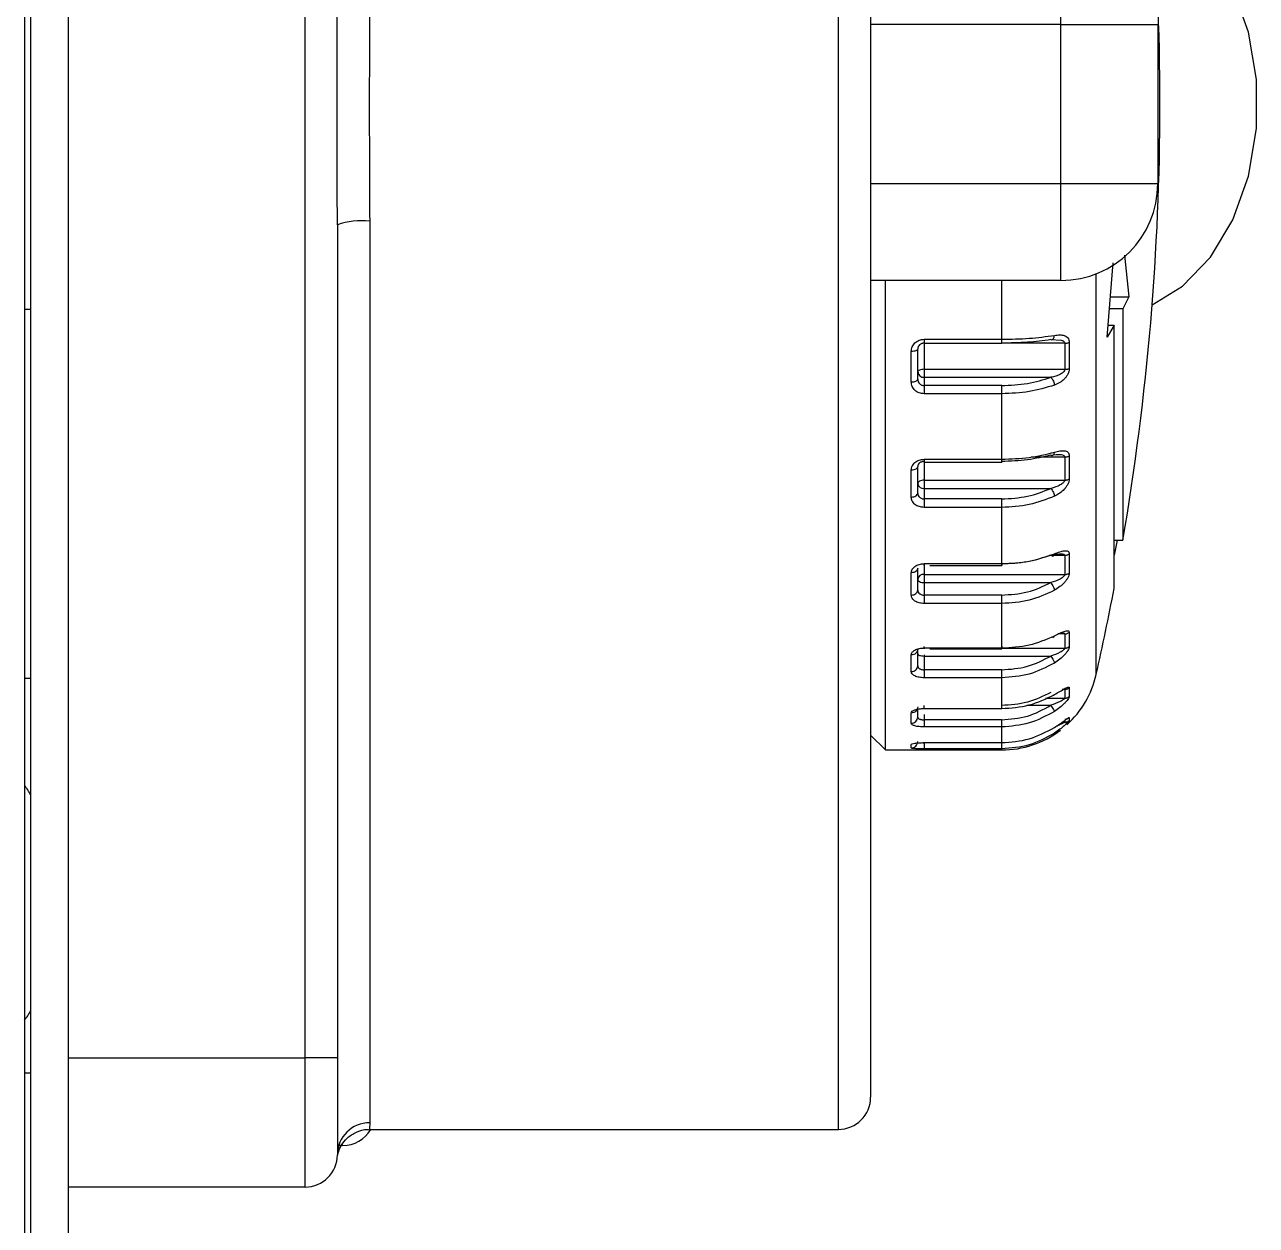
# Model space of a CAD drawing. Header units: millimetres. Extents: x 0 to 279, y 0 to 216.
# Drawn here: x 177.62 to 185.25, y 160.76 to 168.19 of the extents above; entities that cross this region are included whole.
import ezdxf

# ---------------------------------------------------------------- set-up
doc = ezdxf.new("R2010")
doc.units = ezdxf.units.MM

msp = doc.modelspace()

# ---------------------------------------------------------------- linework, layer by layer
at = {"color": 7, "linetype": 'Continuous', "lineweight": 25}
for p, q in [((177.6208, 205.2084), (177.6208, 155.6174)), ((177.6567, 205.2084), (177.6567, 155.6174)), ((177.8904, 205.2084), (177.8904, 155.6174)), ((182.8592, 173.8511), (182.8592, 161.5511)), ((179.3572, 161.7939), (179.3572, 173.6083)), ((184.0372, 168.1933), (184.0372, 168.7933)), ((184.0372, 168.1933), (184.6372, 168.1933)), ((184.0372, 167.2089), (184.0372, 168.1933)), ((184.6372, 168.1933), (184.6372, 167.2089)), ((184.0372, 167.2089), (184.6372, 167.2089)), ((184.0372, 166.6089), (184.0372, 167.2089)), ((179.5572, 166.9536), (179.5572, 161.7939)), ((179.7572, 166.9764), (179.7572, 161.3926)), ((184.3231, 166.2579), (184.3605, 166.7176)), ((184.4312, 166.7661), (184.4568, 166.5069)), ((184.0372, 166.6089), (182.8592, 166.6089)), ((182.9504, 163.7011), (182.9504, 166.6089)), ((184.3433, 166.5069), (184.4568, 166.5069)), ((184.4568, 166.5069), (184.4209, 166.4329)), ((177.6208, 166.4311), (177.6567, 166.4311)), ((184.4209, 166.4329), (184.3373, 166.4329)), ((184.4209, 166.4329), (184.4209, 165.0011)), ((184.3666, 166.3318), (184.3231, 166.2579)), ((184.3291, 166.3318), (184.3666, 166.3318)), ((184.3666, 164.7011), (184.3666, 166.3318)), ((183.1504, 165.9977), (183.1504, 166.1842)), ((183.1904, 166.2446), (183.6704, 166.2446)), ((183.1904, 166.2204), (183.6704, 166.2204)), ((183.1904, 166.2198), (183.1904, 166.0586)), ((183.9753, 166.2424), (184.0391, 166.2396)), ((184.0613, 166.2198), (184.0613, 166.0586)), ((184.0892, 166.2251), (184.0892, 166.0627)), ((183.1104, 165.9805), (183.1104, 166.1689)), ((183.1904, 166.0586), (184.0613, 166.0586)), ((183.1904, 166.0586), (183.1904, 166.0092)), ((183.1904, 166.0092), (183.1904, 165.9583)), ((183.1904, 166.0092), (183.9753, 166.0092)), ((183.6704, 165.9583), (183.1904, 165.9583)), ((183.6704, 165.9072), (183.1904, 165.9072)), ((183.6704, 165.5019), (183.6704, 165.9072)), ((183.1904, 165.5019), (183.6704, 165.5019)), ((184.0613, 165.5154), (184.0613, 165.3726)), ((184.0892, 165.5226), (184.0892, 165.3788)), ((183.1104, 165.2673), (183.1104, 165.4342)), ((183.1504, 165.2917), (183.1504, 165.4569)), ((183.1901, 165.4839), (183.6713, 165.4839)), ((183.1904, 165.3726), (184.0613, 165.3726)), ((183.1904, 165.3726), (183.1904, 165.3213)), ((183.1904, 165.3213), (183.1904, 165.2558)), ((183.1904, 165.3213), (183.9753, 165.3213)), ((183.6704, 165.2558), (183.1904, 165.2558)), ((183.6704, 165.2031), (183.1904, 165.2031)), ((183.6704, 164.8553), (183.6704, 165.2031)), ((184.3666, 165.0011), (184.4209, 165.0011)), ((184.3846, 165.0011), (184.3666, 164.9085)), ((184.0613, 164.9065), (184.0613, 164.7884)), ((184.0892, 164.9154), (184.0892, 164.7964)), ((183.1504, 164.6909), (183.1504, 164.8276)), ((183.1904, 164.8553), (183.6704, 164.8553)), ((183.2254, 164.8437), (183.6713, 164.8437)), ((183.1104, 164.6605), (183.1104, 164.7985)), ((183.1904, 164.7884), (184.0613, 164.7884)), ((183.1904, 164.7884), (183.1904, 164.7375)), ((183.1904, 164.7375), (183.1904, 164.6603)), ((183.1904, 164.7375), (183.9753, 164.7375)), ((183.6704, 164.6603), (183.1904, 164.6603)), ((183.6704, 164.6081), (183.1904, 164.6081)), ((183.6704, 164.333), (183.6704, 164.6081)), ((184.0892, 164.4299), (184.0892, 164.341)), ((184.0613, 164.4197), (184.0613, 164.3315)), ((183.1104, 164.1866), (183.1104, 164.2897)), ((183.1504, 164.2217), (183.1504, 164.3238)), ((183.1904, 164.333), (183.6704, 164.333)), ((183.1904, 164.2831), (183.1904, 164.1976)), ((183.1904, 164.2831), (183.9753, 164.2831)), ((183.2254, 164.3267), (183.6713, 164.3267)), ((177.6208, 164.1451), (177.6567, 164.1451)), ((183.6704, 164.1976), (183.1904, 164.1976)), ((183.6704, 164.1484), (183.1904, 164.1484)), ((183.6704, 163.958), (183.6704, 164.1484)), ((184.0613, 164.0763), (184.0613, 164.0218)), ((184.0892, 164.0873), (184.0892, 164.0324)), ((183.1104, 163.8663), (183.1104, 163.93)), ((183.1504, 163.9046), (183.1504, 163.9536)), ((183.1904, 163.958), (183.6704, 163.958)), ((184.0892, 163.9027), (184.0892, 163.8842)), ((183.6704, 163.888), (183.1904, 163.888)), ((183.6704, 163.8439), (183.1904, 163.8439)), ((183.6704, 163.7466), (183.6704, 163.8439)), ((182.8592, 163.7923), (182.9504, 163.7011)), ((183.1823, 163.7463), (183.1904, 163.7463)), ((183.1904, 163.7466), (183.6704, 163.7466)), ((183.6704, 163.7451), (183.1904, 163.7451)), ((182.9504, 163.7011), (183.6704, 163.7011)), ((183.1104, 163.7136), (183.1104, 163.7351)), ((183.6704, 163.708), (183.1904, 163.708)), ((177.8904, 161.7939), (179.3572, 161.7939)), ((179.5572, 161.7939), (179.3572, 161.7939)), ((179.3572, 160.9939), (179.3572, 161.7939)), ((179.5572, 161.7939), (179.5572, 161.1939)), ((177.6208, 161.7011), (177.6567, 161.7011)), ((179.7551, 161.3511), (182.6592, 161.3511)), ((179.5904, 161.2511), (179.5572, 161.2511)), ((179.3572, 160.9939), (177.8904, 160.9939))]:
    msp.add_line(p, q, dxfattribs=at)
at = {"color": 8, "linetype": 'Continuous', "lineweight": 25}
for p, q in [((182.6592, 161.3511), (182.6592, 174.0511)), ((184.0372, 168.1933), (182.8592, 168.1933)), ((182.8592, 167.2089), (184.0372, 167.2089)), ((184.2556, 164.1686), (184.2556, 166.6501)), ((183.6704, 166.2446), (183.6704, 166.6089)), ((184.0613, 166.2198), (183.6704, 166.2198)), ((184.0613, 165.5154), (183.8525, 165.5154)), ((183.1904, 165.4839), (183.1904, 165.3726)), ((184.0613, 164.9065), (183.9646, 164.9065)), ((183.1904, 164.8522), (183.1904, 164.7884)), ((184.0613, 164.4197), (184.0206, 164.4197)), ((183.1904, 164.2914), (183.1904, 164.2831)), ((183.6704, 164.3315), (184.0613, 164.3315)), ((184.0613, 164.0763), (184.0446, 164.0763)), ((183.8267, 163.9782), (183.9753, 163.9782)), ((183.9421, 164.0218), (184.0613, 164.0218)), ((183.1904, 163.9204), (183.1904, 163.888)), ((184.0613, 163.8848), (184.0613, 163.8729)), ((183.1904, 163.7466), (183.1904, 163.7451)), ((183.6704, 163.7011), (183.6704, 163.708)), ((179.7572, 161.3926), (179.7551, 161.354))]:
    msp.add_line(p, q, dxfattribs=at)
at = {"color": 7, "linetype": 'Continuous', "lineweight": 25, "flags": 128}
for points in [[(184.602, 166.4574), (184.7907, 166.5726), (184.963, 166.7526), (185.1012, 166.9842), (185.1978, 167.2548), (185.2474, 167.5496), (185.2474, 167.8526), (185.1978, 168.1475), (185.1012, 168.418), (184.963, 168.6496), (184.7907, 168.8297), (184.602, 168.9448)], [(183.1904, 166.0586), (183.1826, 166.0583), (183.1751, 166.0574), (183.1682, 166.0559), (183.1621, 166.0539), (183.1571, 166.0514), (183.1534, 166.0486), (183.1512, 166.0456), (183.1504, 166.0424)], [(183.1904, 165.3726), (183.1826, 165.3722), (183.1751, 165.3709), (183.1682, 165.3687), (183.1621, 165.3658), (183.1571, 165.3622), (183.1534, 165.3581), (183.1512, 165.3537), (183.1504, 165.3491)], [(183.1504, 164.7587), (183.1512, 164.7545), (183.1534, 164.7506), (183.1571, 164.7469), (183.1621, 164.7437), (183.1682, 164.7411), (183.1751, 164.7391), (183.1826, 164.7379), (183.1904, 164.7375)], [(183.1504, 164.2968), (183.1512, 164.2942), (183.1534, 164.2916), (183.1571, 164.2892), (183.1621, 164.2871), (183.1682, 164.2854), (183.1751, 164.2842), (183.1826, 164.2834), (183.1904, 164.2831)]]:
    msp.add_lwpolyline(points, dxfattribs=at)
at = {"color": 8, "linetype": 'Continuous', "lineweight": 25, "flags": 128}
msp.add_lwpolyline([(183.1904, 166.2198), (183.1826, 166.2195), (183.1801, 166.2193)], dxfattribs=at)
at = {"color": 7, "linetype": 'Continuous', "lineweight": 25}
for centre, radius, start, end in [((168.6504, 167.7011), 16, 350.28485, 9.71515), ((184.0372, 167.2089), 0.6, 270, 0), ((179.7078, 166.5212), 0.4579, 83.81282, 109.20935), ((183.1873, 166.0462), 0.0371, 185.84057, 274.83942), ((183.1852, 165.3566), 0.0356, 192.07332, 278.35448), ((183.1859, 164.7527), 0.036, 82.86153, 170.37386), ((168.6504, 167.7011), 16, 347.2452, 349.19308), ((183.6704, 164.3011), 0.6, 312.24843, 347.2452), ((183.6704, 164.3011), 0.6, 270, 307.28432), ((177.4567, 163.336), 0.2187, 23.89506, 41.40287), ((177.4567, 162.1735), 0.2187, 318.59713, 336.10494), ((182.6592, 161.5511), 0.2, 270, 0), ((179.7565, 161.1933), 0.1993, 89.81281, 179.81158), ((179.5904, 161.4511), 0.2, 270, 330), ((179.3572, 161.1939), 0.2, 270, 0)]:
    msp.add_arc(centre, radius, start, end, dxfattribs=at)
for points, knots in [([(179.5572, 166.9536), (179.5567, 167.1851), (179.5555, 167.6835), (179.5566, 168.1819), (179.5572, 168.4487)], [0, 0, 0, 0, 0.464709, 1, 1, 1, 1]), ([(179.7572, 168.4258), (179.756, 168.1672), (179.7538, 167.6839), (179.7561, 167.2009), (179.7572, 166.9764)], [0, 0, 0, 0, 0.535205, 1, 1, 1, 1]), ([(183.6704, 166.2446), (183.7282, 166.2457), (183.8442, 166.2478), (183.946, 166.2618), (183.9971, 166.2689)], [0, 0, 0, 0, 0.498484, 1, 1, 1, 1]), ([(183.9753, 166.2424), (183.9783, 166.2419), (183.9842, 166.2411), (183.9912, 166.2474), (183.9956, 166.2571), (183.9966, 166.265), (183.9971, 166.2689)], [0, 0, 0, 0, 0.279633, 0.559107, 0.779383, 1, 1, 1, 1]), ([(183.9971, 166.2689), (184.0085, 166.2703), (184.0299, 166.2731), (184.0541, 166.2696), (184.07, 166.2625), (184.08, 166.2533), (184.0873, 166.2412), (184.0886, 166.2303), (184.0892, 166.2251)], [0, 0, 0, 0, 0.271888, 0.508742, 0.639285, 0.758136, 0.883791, 1, 1, 1, 1]), ([(183.1104, 166.1689), (183.1116, 166.1787), (183.1141, 166.1984), (183.1323, 166.2235), (183.1588, 166.241), (183.1799, 166.2434), (183.1904, 166.2446)], [0, 0, 0, 0, 0.2514355, 0.5017357, 0.7511, 1, 1, 1, 1]), ([(183.1904, 166.2204), (183.1878, 166.2202), (183.1826, 166.22), (183.1751, 166.2178), (183.168, 166.2145), (183.1602, 166.2086), (183.1544, 166.201), (183.151, 166.1921), (183.1506, 166.1869), (183.1504, 166.1842)], [0, 0, 0, 0, 0.120543, 0.243132, 0.368054, 0.495582, 0.720779, 0.853714, 1, 1, 1, 1]), ([(183.9753, 166.2424), (183.9278, 166.236), (183.8327, 166.2234), (183.7245, 166.2214), (183.6704, 166.2204)], [0, 0, 0, 0, 0.500023, 1, 1, 1, 1]), ([(184.0613, 166.2198), (184.0638, 166.22), (184.069, 166.2202), (184.0764, 166.2213), (184.0833, 166.2229), (184.0872, 166.2243), (184.0892, 166.2251)], [0, 0, 0, 0, 0.2499958, 0.4999914, 0.7499715, 1, 1, 1, 1]), ([(184.0613, 166.0586), (184.0611, 166.0573), (184.0607, 166.0545), (184.0581, 166.0485), (184.0505, 166.0387), (184.0236, 166.02), (183.9961, 166.0139), (183.9753, 166.0092)], [0, 0, 0, 0, 0.041444, 0.085883, 0.186818, 0.385252, 1, 1, 1, 1]), ([(184.0892, 166.0627), (184.0886, 166.0571), (184.0873, 166.0454), (184.08, 166.028), (184.07, 166.0118), (184.0541, 165.9938), (184.0299, 165.9749), (184.0085, 165.9659), (183.9971, 165.9611)], [0, 0, 0, 0, 0.1161829, 0.2418606, 0.3606612, 0.4912511, 0.728082, 1, 1, 1, 1]), ([(184.0613, 166.0586), (184.0638, 166.0587), (184.069, 166.0587), (184.0764, 166.0595), (184.0833, 166.0607), (184.0872, 166.062), (184.0892, 166.0627)], [0, 0, 0, 0, 0.249955, 0.5, 0.750045, 1, 1, 1, 1]), ([(183.1904, 165.9072), (183.1799, 165.9084), (183.1588, 165.9107), (183.1323, 165.9275), (183.1141, 165.9518), (183.1116, 165.9709), (183.1104, 165.9805)], [0, 0, 0, 0, 0.2489023, 0.4982709, 0.7485684, 1, 1, 1, 1]), ([(183.1504, 165.9977), (183.1506, 165.9947), (183.151, 165.989), (183.1544, 165.9793), (183.1602, 165.9709), (183.168, 165.9646), (183.1751, 165.961), (183.1826, 165.9587), (183.1878, 165.9584), (183.1904, 165.9583)], [0, 0, 0, 0, 0.14631, 0.279252, 0.504411, 0.63196, 0.75689, 0.879474, 1, 1, 1, 1]), ([(183.6704, 165.9583), (183.7245, 165.9606), (183.8327, 165.9652), (183.9278, 165.9946), (183.9753, 166.0092)], [0, 0, 0, 0, 0.499977, 1, 1, 1, 1]), ([(183.9971, 165.9611), (183.946, 165.9455), (183.8442, 165.9144), (183.7282, 165.9096), (183.6704, 165.9072)], [0, 0, 0, 0, 0.501516, 1, 1, 1, 1]), ([(183.9753, 166.0092), (183.9783, 166.0061), (183.9842, 165.9999), (183.9912, 165.9863), (183.9956, 165.9728), (183.9966, 165.965), (183.9971, 165.9611)], [0, 0, 0, 0, 0.279633, 0.559107, 0.779383, 1, 1, 1, 1]), ([(183.1104, 165.4342), (183.1116, 165.443), (183.1141, 165.4605), (183.1323, 165.4829), (183.1588, 165.4986), (183.1799, 165.5008), (183.1904, 165.5019)], [0, 0, 0, 0, 0.251436, 0.501736, 0.7511, 1, 1, 1, 1]), ([(183.6704, 165.5019), (183.7282, 165.5038), (183.8442, 165.5076), (183.946, 165.5327), (183.9971, 165.5453)], [0, 0, 0, 0, 0.498484, 1, 1, 1, 1]), ([(183.9753, 165.5278), (183.9278, 165.5163), (183.8327, 165.4933), (183.7245, 165.4897), (183.6704, 165.4879)], [0, 0, 0, 0, 0.5000234, 1, 1, 1, 1]), ([(183.9753, 165.5278), (183.9783, 165.5264), (183.9842, 165.5237), (183.9912, 165.5273), (183.9956, 165.5348), (183.9966, 165.5418), (183.9971, 165.5453)], [0, 0, 0, 0, 0.279633, 0.559107, 0.779383, 1, 1, 1, 1]), ([(183.9753, 165.5278), (183.9975, 165.5308), (184.0265, 165.5348), (184.0531, 165.5276), (184.06, 165.5212), (184.0609, 165.5173), (184.0613, 165.5154)], [0, 0, 0, 0, 0.653287, 0.85501, 0.932121, 1, 1, 1, 1]), ([(183.9971, 165.5453), (184.0086, 165.5483), (184.0301, 165.5541), (184.0542, 165.5553), (184.0701, 165.552), (184.0802, 165.546), (184.0874, 165.5367), (184.0886, 165.5272), (184.0892, 165.5226)], [0, 0, 0, 0, 0.274021, 0.509212, 0.640733, 0.758507, 0.883224, 1, 1, 1, 1]), ([(184.0613, 165.5154), (184.0638, 165.5155), (184.069, 165.5158), (184.0764, 165.5173), (184.0833, 165.5195), (184.0872, 165.5216), (184.0892, 165.5226)], [0, 0, 0, 0, 0.249996, 0.499991, 0.749971, 1, 1, 1, 1]), ([(183.1904, 165.4879), (183.1878, 165.4878), (183.1826, 165.4876), (183.1751, 165.4857), (183.168, 165.4828), (183.1602, 165.4778), (183.1544, 165.4712), (183.151, 165.4636), (183.1506, 165.4592), (183.1504, 165.4569)], [0, 0, 0, 0, 0.120543, 0.243132, 0.368053, 0.495582, 0.720779, 0.853714, 1, 1, 1, 1]), ([(184.0613, 165.3726), (184.0611, 165.3715), (184.0607, 165.369), (184.0583, 165.3636), (184.0503, 165.3534), (184.0228, 165.3346), (183.9952, 165.3269), (183.9753, 165.3213)], [0, 0, 0, 0, 0.040644, 0.083516, 0.181754, 0.408421, 1, 1, 1, 1]), ([(184.0892, 165.3788), (184.0886, 165.3737), (184.0874, 165.3632), (184.0802, 165.3464), (184.0701, 165.3301), (184.0543, 165.3111), (184.0301, 165.2899), (184.0086, 165.2787), (183.9971, 165.2727)], [0, 0, 0, 0, 0.116749, 0.241491, 0.359213, 0.490782, 0.725952, 1, 1, 1, 1]), ([(184.0613, 165.3726), (184.0638, 165.3727), (184.069, 165.3728), (184.0764, 165.374), (184.0833, 165.3759), (184.0872, 165.3778), (184.0892, 165.3788)], [0, 0, 0, 0, 0.249955, 0.5, 0.750045, 1, 1, 1, 1]), ([(183.1504, 165.2917), (183.1506, 165.2889), (183.151, 165.2838), (183.1544, 165.2749), (183.1602, 165.2673), (183.168, 165.2616), (183.1751, 165.2583), (183.1826, 165.2562), (183.1878, 165.256), (183.1904, 165.2558)], [0, 0, 0, 0, 0.14631, 0.279252, 0.504411, 0.63196, 0.75689, 0.879474, 1, 1, 1, 1]), ([(183.6704, 165.2558), (183.7245, 165.2588), (183.8327, 165.2648), (183.9278, 165.3025), (183.9753, 165.3213)], [0, 0, 0, 0, 0.499977, 1, 1, 1, 1]), ([(183.9971, 165.2727), (183.946, 165.2525), (183.8442, 165.2123), (183.7282, 165.2062), (183.6704, 165.2031)], [0, 0, 0, 0, 0.501516, 1, 1, 1, 1]), ([(183.9753, 165.3213), (183.9783, 165.3176), (183.9842, 165.3101), (183.9912, 165.2961), (183.9956, 165.2831), (183.9966, 165.2761), (183.9971, 165.2727)], [0, 0, 0, 0, 0.279633, 0.559107, 0.779383, 1, 1, 1, 1]), ([(183.1904, 165.2031), (183.1799, 165.2041), (183.1588, 165.2061), (183.1323, 165.2208), (183.1141, 165.2421), (183.1116, 165.2589), (183.1104, 165.2673)], [0, 0, 0, 0, 0.248902, 0.498271, 0.748568, 1, 1, 1, 1]), ([(183.6704, 164.8553), (183.7282, 164.8579), (183.8442, 164.8633), (183.946, 164.8983), (183.9971, 164.9158)], [0, 0, 0, 0, 0.4984838, 1, 1, 1, 1]), ([(183.9753, 164.9083), (183.9278, 164.8921), (183.8327, 164.8598), (183.7245, 164.8547), (183.6704, 164.8522)], [0, 0, 0, 0, 0.500023, 1, 1, 1, 1]), ([(183.9753, 164.9083), (183.9975, 164.9127), (184.0265, 164.9186), (184.0531, 164.9157), (184.06, 164.9112), (184.0609, 164.908), (184.0613, 164.9065)], [0, 0, 0, 0, 0.653287, 0.85501, 0.932121, 1, 1, 1, 1]), ([(183.9753, 164.9083), (183.9783, 164.906), (183.9842, 164.9015), (183.9912, 164.9022), (183.9956, 164.9072), (183.9966, 164.913), (183.9971, 164.9158)], [0, 0, 0, 0, 0.279633, 0.559107, 0.779383, 1, 1, 1, 1]), ([(183.9971, 164.9158), (184.0085, 164.9203), (184.0299, 164.9286), (184.0543, 164.935), (184.0658, 164.9348), (184.07, 164.9348)], [0, 0, 0, 0, 0.425302, 0.795798, 1, 1, 1, 1]), ([(184.0613, 164.9065), (184.0638, 164.9066), (184.069, 164.9069), (184.0764, 164.9088), (184.0833, 164.9115), (184.0872, 164.9141), (184.0892, 164.9154)], [0, 0, 0, 0, 0.249996, 0.499991, 0.749972, 1, 1, 1, 1]), ([(183.1104, 164.7985), (183.1116, 164.8059), (183.1141, 164.8205), (183.1323, 164.8393), (183.1588, 164.8525), (183.1799, 164.8544), (183.1904, 164.8553)], [0, 0, 0, 0, 0.2514355, 0.5017358, 0.7511, 1, 1, 1, 1]), ([(183.6704, 164.6603), (183.7245, 164.6638), (183.8327, 164.6708), (183.9278, 164.7152), (183.9753, 164.7375)], [0, 0, 0, 0, 0.499977, 1, 1, 1, 1]), ([(184.0613, 164.7884), (184.0611, 164.7875), (184.0608, 164.7855), (184.0585, 164.781), (184.0532, 164.7746), (184.0437, 164.7669), (184.0187, 164.7513), (183.9946, 164.7436), (183.9753, 164.7375)], [0, 0, 0, 0, 0.038834, 0.079708, 0.172785, 0.287793, 0.429093, 1, 1, 1, 1]), ([(183.9753, 164.7375), (183.9783, 164.7333), (183.9842, 164.7248), (183.9912, 164.7109), (183.9956, 164.699), (183.9966, 164.6933), (183.9971, 164.6904)], [0, 0, 0, 0, 0.279633, 0.559107, 0.779383, 1, 1, 1, 1]), ([(184.0892, 164.7964), (184.0886, 164.7921), (184.0874, 164.7832), (184.0802, 164.7676), (184.0701, 164.7519), (184.0543, 164.7327), (184.0301, 164.7104), (184.0086, 164.6974), (183.9971, 164.6904)], [0, 0, 0, 0, 0.116749, 0.241491, 0.359213, 0.490782, 0.725952, 1, 1, 1, 1]), ([(184.0613, 164.7884), (184.0638, 164.7885), (184.069, 164.7886), (184.0764, 164.7902), (184.0833, 164.7927), (184.0872, 164.7952), (184.0892, 164.7964)], [0, 0, 0, 0, 0.249955, 0.5, 0.750045, 1, 1, 1, 1]), ([(183.1904, 164.6081), (183.1799, 164.609), (183.1588, 164.6106), (183.1323, 164.6226), (183.1141, 164.6399), (183.1116, 164.6536), (183.1104, 164.6605)], [0, 0, 0, 0, 0.248902, 0.498271, 0.748568, 1, 1, 1, 1]), ([(183.1504, 164.6909), (183.1506, 164.6886), (183.151, 164.6841), (183.1544, 164.6765), (183.1602, 164.67), (183.168, 164.6652), (183.1751, 164.6624), (183.1826, 164.6606), (183.1878, 164.6604), (183.1904, 164.6603)], [0, 0, 0, 0, 0.1463101, 0.279252, 0.5044112, 0.6319601, 0.7568901, 0.8794738, 1, 1, 1, 1]), ([(183.9971, 164.6904), (183.946, 164.6666), (183.8442, 164.6191), (183.7282, 164.6118), (183.6704, 164.6081)], [0, 0, 0, 0, 0.501516, 1, 1, 1, 1]), ([(183.9971, 164.4082), (184.0086, 164.414), (184.0301, 164.4248), (184.0542, 164.435), (184.0702, 164.4399), (184.0766, 164.4399), (184.0796, 164.4399)], [0, 0, 0, 0, 0.361263, 0.671335, 0.844729, 1, 1, 1, 1]), ([(184.0613, 164.4197), (184.0638, 164.4198), (184.069, 164.4202), (184.0764, 164.4222), (184.0833, 164.4254), (184.0872, 164.4284), (184.0892, 164.4299)], [0, 0, 0, 0, 0.249996, 0.499991, 0.749971, 1, 1, 1, 1]), ([(183.6704, 164.333), (183.7282, 164.3364), (183.8442, 164.343), (183.946, 164.3864), (183.9971, 164.4082)], [0, 0, 0, 0, 0.498484, 1, 1, 1, 1]), ([(184.017, 164.4197), (184.0246, 164.4216), (184.0389, 164.4251), (184.053, 164.4255), (184.06, 164.4231), (184.0609, 164.4208), (184.0613, 164.4197)], [0, 0, 0, 0, 0.39491, 0.746961, 0.881537, 1, 1, 1, 1]), ([(183.1104, 164.2897), (183.1116, 164.2953), (183.1141, 164.3064), (183.1323, 164.3208), (183.1588, 164.3309), (183.1799, 164.3323), (183.1904, 164.333)], [0, 0, 0, 0, 0.251436, 0.501736, 0.7511, 1, 1, 1, 1]), ([(183.6704, 164.1976), (183.7245, 164.2015), (183.8327, 164.2092), (183.9278, 164.2585), (183.9753, 164.2831)], [0, 0, 0, 0, 0.499977, 1, 1, 1, 1]), ([(184.0613, 164.3315), (184.0611, 164.3307), (184.0608, 164.3293), (184.0585, 164.3256), (184.0532, 164.3201), (184.0437, 164.313), (184.0187, 164.2981), (183.9946, 164.2898), (183.9753, 164.2831)], [0, 0, 0, 0, 0.038843, 0.079743, 0.172939, 0.288169, 0.429792, 1, 1, 1, 1]), ([(183.9753, 164.2831), (183.9783, 164.2786), (183.9842, 164.2696), (183.9912, 164.2565), (183.9956, 164.2461), (183.9966, 164.2418), (183.9971, 164.2397)], [0, 0, 0, 0, 0.279633, 0.559107, 0.779383, 1, 1, 1, 1]), ([(184.0892, 164.341), (184.0886, 164.3376), (184.0873, 164.3307), (184.08, 164.317), (184.07, 164.3025), (184.0541, 164.284), (184.0299, 164.2615), (184.0085, 164.2473), (183.9971, 164.2397)], [0, 0, 0, 0, 0.116183, 0.241861, 0.360661, 0.491251, 0.728082, 1, 1, 1, 1]), ([(184.0613, 164.3315), (184.0638, 164.3316), (184.069, 164.3318), (184.0764, 164.3337), (184.0833, 164.3366), (184.0872, 164.3395), (184.0892, 164.341)], [0, 0, 0, 0, 0.249955, 0.5, 0.750045, 1, 1, 1, 1]), ([(183.1504, 164.2217), (183.1506, 164.2199), (183.151, 164.2163), (183.1544, 164.2103), (183.1602, 164.2052), (183.168, 164.2014), (183.1751, 164.1992), (183.1826, 164.1978), (183.1878, 164.1977), (183.1904, 164.1976)], [0, 0, 0, 0, 0.14631, 0.279252, 0.504411, 0.63196, 0.75689, 0.879474, 1, 1, 1, 1]), ([(183.9971, 164.2397), (183.946, 164.2133), (183.8442, 164.1605), (183.7282, 164.1524), (183.6704, 164.1484)], [0, 0, 0, 0, 0.501516, 1, 1, 1, 1]), ([(183.1904, 164.1484), (183.1799, 164.149), (183.1588, 164.1502), (183.1323, 164.1588), (183.1141, 164.1715), (183.1116, 164.1815), (183.1104, 164.1866)], [0, 0, 0, 0, 0.248902, 0.498271, 0.748568, 1, 1, 1, 1]), ([(183.9753, 164.0571), (183.9278, 164.0339), (183.8327, 163.9876), (183.7245, 163.9803), (183.6704, 163.9767)], [0, 0, 0, 0, 0.500023, 1, 1, 1, 1]), ([(183.9971, 164.0444), (184.0085, 164.0512), (184.03, 164.0638), (184.054, 164.078), (184.0701, 164.0866), (184.0765, 164.0889), (184.0795, 164.09)], [0, 0, 0, 0, 0.3586272, 0.6710431, 0.8432328, 1, 1, 1, 1]), ([(184.0613, 164.0763), (184.0638, 164.0765), (184.069, 164.0768), (184.0764, 164.079), (184.0833, 164.0824), (184.0872, 164.0857), (184.0892, 164.0873)], [0, 0, 0, 0, 0.249996, 0.499991, 0.749971, 1, 1, 1, 1]), ([(183.6704, 163.958), (183.7282, 163.9618), (183.8442, 163.9695), (183.946, 164.0194), (183.9971, 164.0444)], [0, 0, 0, 0, 0.498484, 1, 1, 1, 1]), ([(183.6704, 163.888), (183.7245, 163.8921), (183.8327, 163.9003), (183.9278, 163.9522), (183.9753, 163.9782)], [0, 0, 0, 0, 0.499977, 1, 1, 1, 1]), ([(184.0613, 164.0218), (184.0611, 164.0213), (184.0608, 164.0204), (184.0585, 164.0177), (184.0532, 164.0134), (184.0437, 164.0073), (184.0187, 163.9937), (183.9946, 163.9851), (183.9753, 163.9782)], [0, 0, 0, 0, 0.038834, 0.079708, 0.172785, 0.287793, 0.429094, 1, 1, 1, 1]), ([(183.9753, 163.9782), (183.9783, 163.9736), (183.9842, 163.9644), (183.9912, 163.9526), (183.9956, 163.9442), (183.9966, 163.9416), (183.9971, 163.9403)], [0, 0, 0, 0, 0.279633, 0.559107, 0.779383, 1, 1, 1, 1]), ([(184.0892, 164.0324), (184.0886, 164.0301), (184.0874, 164.0255), (184.0802, 164.0144), (184.0701, 164.0018), (184.0543, 163.9849), (184.0301, 163.963), (184.0086, 163.9482), (183.9971, 163.9403)], [0, 0, 0, 0, 0.116749, 0.241492, 0.359214, 0.490782, 0.725952, 1, 1, 1, 1]), ([(184.0613, 164.0218), (184.0638, 164.0219), (184.069, 164.0222), (184.0764, 164.0243), (184.0833, 164.0276), (184.0872, 164.0308), (184.0892, 164.0324)], [0, 0, 0, 0, 0.249955, 0.5, 0.750045, 1, 1, 1, 1]), ([(183.1104, 163.93), (183.1116, 163.9336), (183.1141, 163.9407), (183.1323, 163.95), (183.1588, 163.9566), (183.1799, 163.9576), (183.1904, 163.958)], [0, 0, 0, 0, 0.251435, 0.501736, 0.7511, 1, 1, 1, 1]), ([(183.1504, 163.9046), (183.1506, 163.9033), (183.151, 163.9009), (183.1544, 163.8967), (183.1602, 163.8932), (183.168, 163.8906), (183.1751, 163.8891), (183.1826, 163.8882), (183.1878, 163.8881), (183.1904, 163.888)], [0, 0, 0, 0, 0.14631, 0.279252, 0.504411, 0.63196, 0.75689, 0.879474, 1, 1, 1, 1]), ([(183.9971, 163.9403), (183.946, 163.9124), (183.8442, 163.8567), (183.7282, 163.8481), (183.6704, 163.8439)], [0, 0, 0, 0, 0.501516, 1, 1, 1, 1]), ([(183.9971, 163.8405), (184.0085, 163.8479), (184.0299, 163.8618), (184.0542, 163.8796), (184.0697, 163.8911), (184.0774, 163.8968), (184.0797, 163.8982), (184.0799, 163.8983)], [0, 0, 0, 0, 0.355324, 0.664867, 0.835471, 0.990794, 1, 1, 1, 1]), ([(184.0613, 163.8914), (184.0638, 163.8915), (184.069, 163.8918), (184.0764, 163.8941), (184.0833, 163.8977), (184.0872, 163.901), (184.0892, 163.9027)], [0, 0, 0, 0, 0.249996, 0.499991, 0.749971, 1, 1, 1, 1]), ([(183.1904, 163.8439), (183.1799, 163.8442), (183.1588, 163.8449), (183.1323, 163.8499), (183.1141, 163.8573), (183.1116, 163.8633), (183.1104, 163.8663)], [0, 0, 0, 0, 0.248902, 0.498271, 0.748568, 1, 1, 1, 1]), ([(183.6704, 163.7466), (183.7282, 163.7507), (183.8442, 163.759), (183.946, 163.8133), (183.9971, 163.8405)], [0, 0, 0, 0, 0.498484, 1, 1, 1, 1]), ([(184.0892, 163.8842), (184.0886, 163.8831), (184.0874, 163.8809), (184.0802, 163.8729), (184.0701, 163.8627), (184.0543, 163.8481), (184.0301, 163.8278), (184.0086, 163.8131), (183.9971, 163.8052)], [0, 0, 0, 0, 0.116749, 0.241492, 0.359214, 0.490782, 0.725952, 1, 1, 1, 1]), ([(184.0613, 163.8729), (184.0638, 163.8731), (184.069, 163.8734), (184.0764, 163.8757), (184.0833, 163.8791), (184.0872, 163.8825), (184.0892, 163.8842)], [0, 0, 0, 0, 0.249955, 0.5, 0.750045, 1, 1, 1, 1]), ([(183.1104, 163.7351), (183.1116, 163.7365), (183.1141, 163.7393), (183.1323, 163.7432), (183.1588, 163.746), (183.1799, 163.7464), (183.1904, 163.7466)], [0, 0, 0, 0, 0.251436, 0.501736, 0.751101, 1, 1, 1, 1]), ([(183.9971, 163.8052), (183.946, 163.7771), (183.8442, 163.7209), (183.7282, 163.7123), (183.6704, 163.708)], [0, 0, 0, 0, 0.501516, 1, 1, 1, 1]), ([(183.1904, 163.708), (183.1799, 163.708), (183.1588, 163.7082), (183.1323, 163.7093), (183.1141, 163.7111), (183.1116, 163.7128), (183.1104, 163.7136)], [0, 0, 0, 0, 0.248902, 0.498271, 0.748568, 1, 1, 1, 1]), ([(179.5569, 161.1788), (179.5568, 161.1787), (179.5566, 161.1786), (179.5591, 161.1919), (179.5614, 161.2021), (179.5675, 161.2229), (179.5837, 161.2586), (179.6191, 161.3025), (179.6737, 161.3369), (179.7234, 161.3538), (179.7505, 161.3499), (179.7545, 161.3493)], [0, 0, 0, 0, 0.301317, 0.358119, 0.38611, 0.421302, 0.524886, 0.653125, 0.809785, 0.972042, 1, 1, 1, 1])]:
    msp.add_open_spline(points, degree=3, knots=knots, dxfattribs=at)
for points in [[(183.1504, 166.1842), (183.1498, 166.1822), (183.1486, 166.1782), (183.1393, 166.1732), (183.1261, 166.1696), (183.1156, 166.1692), (183.1104, 166.1689)], [(183.1904, 166.2446), (183.1904, 166.2403), (183.1904, 166.2317), (183.1904, 166.2229), (183.1904, 166.2183), (183.1904, 166.2197), (183.1904, 166.2204)], [(183.6704, 166.2204), (183.6704, 166.2197), (183.6704, 166.2183), (183.6704, 166.2229), (183.6704, 166.2317), (183.6704, 166.2403), (183.6704, 166.2446)], [(183.1104, 165.9805), (183.1156, 165.9808), (183.1261, 165.9813), (183.1393, 165.9852), (183.1486, 165.9909), (183.1498, 165.9954), (183.1504, 165.9977)], [(183.1904, 165.9583), (183.1904, 165.9552), (183.1904, 165.949), (183.1904, 165.9355), (183.1904, 165.9208), (183.1904, 165.9117), (183.1904, 165.9072)], [(183.6704, 165.9072), (183.6704, 165.9117), (183.6704, 165.9208), (183.6704, 165.9355), (183.6704, 165.949), (183.6704, 165.9552), (183.6704, 165.9583)], [(183.1904, 165.5019), (183.1904, 165.4981), (183.1904, 165.4906), (183.1904, 165.4845), (183.1904, 165.483), (183.1904, 165.4863), (183.1904, 165.4879)], [(183.6704, 165.4879), (183.6704, 165.4863), (183.6704, 165.483), (183.6704, 165.4845), (183.6704, 165.4906), (183.6704, 165.4981), (183.6704, 165.5019)], [(183.1504, 165.4569), (183.1498, 165.4539), (183.1486, 165.4479), (183.1393, 165.4405), (183.1261, 165.4352), (183.1156, 165.4345), (183.1104, 165.4342)], [(183.1104, 165.2673), (183.1156, 165.2677), (183.1261, 165.2684), (183.1393, 165.274), (183.1486, 165.2821), (183.1498, 165.2885), (183.1504, 165.2917)], [(183.1904, 165.2558), (183.1904, 165.252), (183.1904, 165.2444), (183.1904, 165.23), (183.1904, 165.2153), (183.1904, 165.2072), (183.1904, 165.2031)], [(183.6704, 165.2031), (183.6704, 165.2072), (183.6704, 165.2153), (183.6704, 165.23), (183.6704, 165.2444), (183.6704, 165.252), (183.6704, 165.2558)], [(183.1504, 164.8276), (183.1498, 164.8238), (183.1486, 164.8161), (183.1393, 164.8065), (183.1261, 164.7998), (183.1156, 164.799), (183.1104, 164.7985)], [(183.1904, 164.8553), (183.1904, 164.8522), (183.1904, 164.8462), (183.1904, 164.843), (183.1904, 164.8445), (183.1904, 164.8496), (183.1904, 164.8522)], [(183.6704, 164.8522), (183.6704, 164.8496), (183.6704, 164.8445), (183.6704, 164.843), (183.6704, 164.8462), (183.6704, 164.8522), (183.6704, 164.8553)], [(183.1104, 164.6605), (183.1156, 164.661), (183.1261, 164.6619), (183.1393, 164.6689), (183.1486, 164.679), (183.1498, 164.6869), (183.1504, 164.6909)], [(183.1904, 164.6603), (183.1904, 164.6559), (183.1904, 164.6472), (183.1904, 164.6325), (183.1904, 164.6185), (183.1904, 164.6116), (183.1904, 164.6081)], [(183.6704, 164.6081), (183.6704, 164.6116), (183.6704, 164.6185), (183.6704, 164.6325), (183.6704, 164.6472), (183.6704, 164.6559), (183.6704, 164.6603)], [(183.1504, 164.3238), (183.1498, 164.3194), (183.1486, 164.3104), (183.1393, 164.2992), (183.1261, 164.2913), (183.1156, 164.2902), (183.1104, 164.2897)], [(183.1904, 164.333), (183.1904, 164.3309), (183.1904, 164.3265), (183.1904, 164.3264), (183.1904, 164.3309), (183.1904, 164.3376), (183.1904, 164.341)], [(183.6704, 164.341), (183.6704, 164.3376), (183.6704, 164.3309), (183.6704, 164.3264), (183.6704, 164.3265), (183.6704, 164.3309), (183.6704, 164.333)], [(183.1104, 164.1866), (183.1156, 164.1871), (183.1261, 164.1882), (183.1393, 164.1963), (183.1486, 164.2079), (183.1498, 164.2171), (183.1504, 164.2217)], [(183.1904, 164.1976), (183.1904, 164.1929), (183.1904, 164.1835), (183.1904, 164.1691), (183.1904, 164.1564), (183.1904, 164.151), (183.1904, 164.1484)], [(183.6704, 164.1484), (183.6704, 164.151), (183.6704, 164.1564), (183.6704, 164.1691), (183.6704, 164.1835), (183.6704, 164.1929), (183.6704, 164.1976)], [(183.1904, 163.958), (183.1904, 163.9568), (183.1904, 163.9543), (183.1904, 163.9573), (183.1904, 163.9646), (183.1904, 163.9726), (183.1904, 163.9767)], [(183.1504, 163.9677), (183.1498, 163.9628), (183.1486, 163.9529), (183.1393, 163.9404), (183.1261, 163.9317), (183.1156, 163.9306), (183.1104, 163.93)], [(183.1104, 163.8663), (183.1156, 163.8669), (183.1261, 163.868), (183.1393, 163.8769), (183.1486, 163.8896), (183.1498, 163.8996), (183.1504, 163.9046)], [(183.1904, 163.888), (183.1904, 163.8832), (183.1904, 163.8735), (183.1904, 163.86), (183.1904, 163.8492), (183.1904, 163.8456), (183.1904, 163.8439)], [(183.6704, 163.8439), (183.6704, 163.8456), (183.6704, 163.8492), (183.6704, 163.86), (183.6704, 163.8735), (183.6704, 163.8832), (183.6704, 163.888)], [(183.1104, 163.7136), (183.1156, 163.7142), (183.1261, 163.7154), (183.1393, 163.7246), (183.1486, 163.7378), (183.1498, 163.7482), (183.1504, 163.7534)], [(183.1904, 163.7451), (183.1904, 163.7403), (183.1904, 163.7308), (183.1904, 163.7189), (183.1904, 163.7103), (183.1904, 163.7088), (183.1904, 163.708)], [(183.6704, 163.708), (183.6704, 163.7088), (183.6704, 163.7103), (183.6704, 163.7189), (183.6704, 163.7308), (183.6704, 163.7403), (183.6704, 163.7451)]]:
    msp.add_open_spline(points, degree=3, dxfattribs=at)
at = {"color": 8, "linetype": 'Continuous', "lineweight": 25}
for points, knots in [([(184.0391, 166.2396), (184.045, 166.2375), (184.0531, 166.2346), (184.06, 166.2265), (184.0609, 166.222), (184.0613, 166.2198)], [0, 0, 0, 0, 0.581816, 0.8042221, 1, 1, 1, 1]), ([(184.07, 164.9348), (184.0733, 164.9341), (184.0801, 164.9327), (184.0873, 164.9266), (184.0886, 164.919), (184.0892, 164.9154)], [0, 0, 0, 0, 0.329488, 0.677838, 1, 1, 1, 1]), ([(184.0796, 164.4399), (184.0823, 164.4393), (184.0875, 164.438), (184.0886, 164.4325), (184.0892, 164.4299)], [0, 0, 0, 0, 0.516443, 1, 1, 1, 1]), ([(183.9834, 164.4033), (183.9836, 164.4031), (183.9867, 164.4002), (183.9911, 164.3996), (183.9956, 164.4017), (183.9966, 164.406), (183.9971, 164.4082)], [0, 0, 0, 0, 0.0256392, 0.4036536, 0.7015961, 1, 1, 1, 1]), ([(184.0795, 164.09), (184.0822, 164.0906), (184.0874, 164.0918), (184.0886, 164.0888), (184.0892, 164.0873)], [0, 0, 0, 0, 0.5195286, 1, 1, 1, 1]), ([(183.9908, 164.0418), (183.9909, 164.0417), (183.993, 164.0401), (183.9955, 164.0407), (183.9966, 164.0432), (183.9971, 164.0444)], [0, 0, 0, 0, 0.042198, 0.520728, 1, 1, 1, 1]), ([(184.0799, 163.8983), (184.0824, 163.9), (184.0875, 163.9034), (184.0886, 163.903), (184.0892, 163.9027)], [0, 0, 0, 0, 0.5051159, 1, 1, 1, 1]), ([(184.0613, 163.8729), (184.0609, 163.8725), (184.06, 163.8717), (184.053, 163.8677), (184.0373, 163.8595), (184.0211, 163.8536), (184.0116, 163.8501)], [0, 0, 0, 0, 0.108124, 0.230954, 0.552279, 1, 1, 1, 1])]:
    msp.add_open_spline(points, degree=3, knots=knots, dxfattribs=at)

doc.saveas('drawing.dxf')
